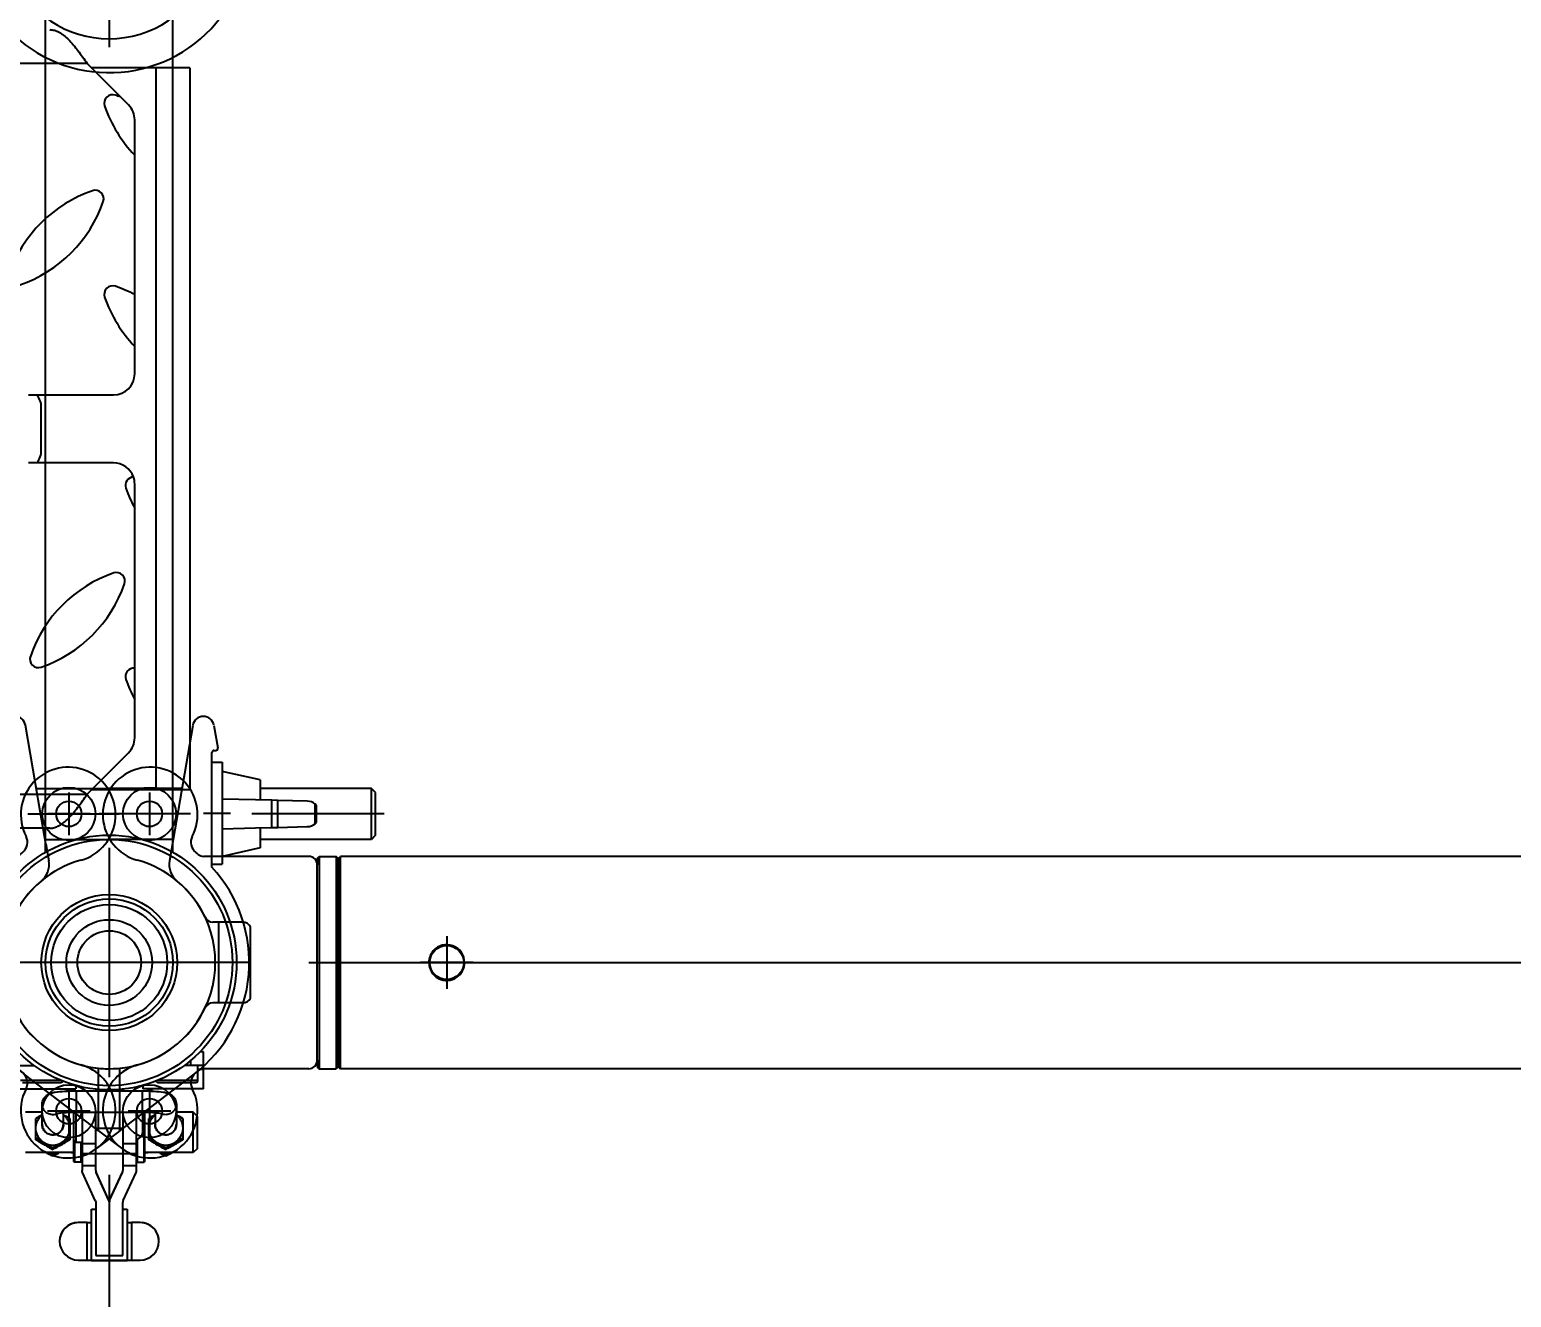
# Model space of a CAD drawing. Header units: millimetres. Extents: x -73584 to -37571, y -61249 to -50748.
# Drawn here: x -51553 to -51204, y -59839 to -59540.6 of the extents above; entities that cross this region are included whole.
import ezdxf

# ---------------------------------------------------------------- set-up
doc = ezdxf.new("R2010")
doc.units = ezdxf.units.MM
doc.header["$LTSCALE"] = 200
doc.header["$PDSIZE"] = -1
doc.linetypes.add('DOT_CENTER', pattern=[14, 12, -1, 0, -1])
doc.layers.add('1', color=7, linetype='Continuous')
doc.layers.add('DIM', color=3, linetype='Continuous')
doc.styles.add('TSSD_Dimension', font='tssdeng.shx', dxfattribs={"width": 0.7, "bigfont": 'hztxt.shx'})
doc.dimstyles.new('TSSD_20_20', dxfattribs={"dimtxt": 60, "dimasz": 20, "dimexe": 20, "dimexo": 50, "dimgap": 20, "dimtad": 1, "dimdec": 0, "dimzin": 0, "dimdsep": 46, "dimtxsty": 'TSSD_Dimension', "dimblk": 'ARCHTICK', "dimcen": 0, "dimdle": 20, "dimclrt": 7, "dimadec": 0, "dimazin": 0, "dimtfac": 1, "dimtdec": 0, "dimtix": 1, "dimtmove": 2, "dimatfit": 3, "dimfxl": 1, "dimtolj": 1, "dimtzin": 0, "dimarcsym": 0})

# ---------------------------------------------------------------- blocks, each defined once
blk = doc.blocks.new('_ArchTick')
at = {"color": 0, "linetype": 'ByBlock'}
blk.add_lwpolyline([(-0.707, -0.707, 0.5, 0.5, 0), (0.707, 0.707, 0.5, 0.5, 0)], format="xyseb", dxfattribs=at)
blk = doc.blocks.new('*D1129')
at = {"layer": 'Defpoints', "color": 0, "transparency": 16777216}
for p in [(-52534.28, -59760.19), (-51534.28, -59760.19), (-51534.28, -60106.39)]:
    blk.add_point(p, dxfattribs=at)
at = {"layer": 'DIM', "color": 0, "lineweight": -2, "transparency": 16777216}
for p, q in [((-52534.28, -59810.19), (-52534.28, -60126.39)), ((-51534.28, -59810.19), (-51534.28, -60126.39)), ((-52554.28, -60106.39), (-51514.28, -60106.39))]:
    blk.add_line(p, q, dxfattribs=at)
at = {"layer": 'DIM', "color": 0, "lineweight": -2, "transparency": 16777216, "xscale": 20, "yscale": 20, "zscale": 20, "rotation": 180}
blk.add_blockref('_ArchTick', (-52534.28, -60106.39), dxfattribs=at)
at = {"layer": 'DIM', "color": 0, "lineweight": -2, "transparency": 16777216, "xscale": 20, "yscale": 20, "zscale": 20}
blk.add_blockref('_ArchTick', (-51534.28, -60106.39), dxfattribs=at)
at = {"layer": 'DIM', "color": 7, "transparency": 16777216, "insert": (-52034.28, -60055.24), "char_height": 60, "attachment_point": 5, "style": 'TSSD_Dimension'}
blk.add_mtext('\\A1;1000 [3\'-3 1/4"]', dxfattribs=at)
blk = doc.blocks.new('*D1130')
at = {"layer": 'Defpoints', "color": 0, "transparency": 16777216}
for p in [(-51534.28, -59760.19), (-50534.28, -59760.19), (-50534.28, -60106.39)]:
    blk.add_point(p, dxfattribs=at)
at = {"layer": 'DIM', "color": 0, "lineweight": -2, "transparency": 16777216}
for p, q in [((-51534.28, -59810.19), (-51534.28, -60126.39)), ((-50534.28, -59810.19), (-50534.28, -60126.39)), ((-51554.28, -60106.39), (-50514.28, -60106.39))]:
    blk.add_line(p, q, dxfattribs=at)
at = {"layer": 'DIM', "color": 0, "lineweight": -2, "transparency": 16777216, "xscale": 20, "yscale": 20, "zscale": 20, "rotation": 180}
blk.add_blockref('_ArchTick', (-51534.28, -60106.39), dxfattribs=at)
at = {"layer": 'DIM', "color": 0, "lineweight": -2, "transparency": 16777216, "xscale": 20, "yscale": 20, "zscale": 20}
blk.add_blockref('_ArchTick', (-50534.28, -60106.39), dxfattribs=at)
at = {"layer": 'DIM', "color": 7, "transparency": 16777216, "insert": (-51034.28, -60055.24), "char_height": 60, "attachment_point": 5, "style": 'TSSD_Dimension'}
blk.add_mtext('\\A1;1000 [3\'-3 1/4"]', dxfattribs=at)
blk = doc.blocks.new('2203')
at = {"color": 7, "linetype": 'Continuous'}
for p, q in [((-55418.75, -57390.58), (-55418.75, -57192.34)), ((-55388.75, -57390.58), (-55388.75, -57192.34)), ((-55384.55, -57440.66), (-55384.55, -57439.39)), ((-55381.55, -57437.46), (-55382.33, -57437.46)), ((-55381.55, -57446.16), (-55381.55, -57437.46)), ((-55425.95, -57440.66), (-55421.47, -57440.66)), ((-55381.55, -57440.66), (-55386.04, -57440.66)), ((-55382.85, -57444.16), (-55382.85, -57440.66)), ((-55381.55, -57441.66), (-55382.85, -57441.66)), ((-55425.95, -57446.16), (-55411.65, -57446.16)), ((-55424.65, -57444.16), (-55415.03, -57444.16)), ((-55424.15, -57444.66), (-55415.15, -57444.66)), ((-55413.75, -57446.16), (-55413.75, -57446.71)), ((-55413.75, -57446.3), (-55413.34, -57446.7)), ((-55412.75, -57446.16), (-55412.75, -57446.67)), ((-55411.65, -57445.32), (-55411.65, -57446.16)), ((-55406.95, -57446.21), (-55406.95, -57446.66)), ((-55400.55, -57446.21), (-55400.55, -57446.66)), ((-55395.85, -57445.32), (-55395.85, -57446.16)), ((-55381.55, -57446.16), (-55395.85, -57446.16)), ((-55394.75, -57446.16), (-55394.75, -57446.67)), ((-55394.17, -57446.7), (-55393.75, -57446.3)), ((-55393.75, -57446.71), (-55393.75, -57446.16)), ((-55392.47, -57444.16), (-55382.85, -57444.16)), ((-55392.35, -57444.66), (-55383.35, -57444.66)), ((-55419.55, -57454.52), (-55419.55, -57449.8)), ((-55411.55, -57446.66), (-55411.55, -57451.66)), ((-55411.55, -57446.66), (-55395.95, -57446.66)), ((-55395.95, -57451.66), (-55395.95, -57446.66)), ((-55387.95, -57449.8), (-55387.95, -57454.52)), ((-55419.55, -57451.71), (-55423.5, -57451.71)), ((-55421.05, -57458.16), (-55421.05, -57453.19)), ((-55414.55, -57454.52), (-55414.55, -57451.77)), ((-55412.15, -57451.71), (-55413.57, -57451.71)), ((-55413.05, -57453.19), (-55413.05, -57458.16)), ((-55412.75, -57451.68), (-55412.75, -57451.71)), ((-55412.15, -57451.67), (-55412.15, -57463.26)), ((-55411.65, -57451.66), (-55411.65, -57458.71)), ((-55411.55, -57451.66), (-55395.95, -57451.66)), ((-55410.15, -57451.66), (-55410.15, -57465.45)), ((-55406.95, -57465.45), (-55406.95, -57451.66)), ((-55400.55, -57451.66), (-55400.55, -57465.45)), ((-55397.35, -57465.45), (-55397.35, -57451.66)), ((-55395.85, -57456.46), (-55395.85, -57451.66)), ((-55395.55, -57463.46), (-55395.55, -57451.66)), ((-55395.35, -57463.26), (-55395.35, -57451.67)), ((-55393.94, -57451.71), (-55395.35, -57451.71)), ((-55394.75, -57451.68), (-55394.75, -57451.71)), ((-55394.45, -57458.16), (-55394.45, -57453.19)), ((-55392.95, -57451.77), (-55392.95, -57454.52)), ((-55384, -57451.71), (-55387.95, -57451.71)), ((-55386.45, -57453.19), (-55386.45, -57458.16)), ((-55384, -57461.21), (-55384, -57451.71)), ((-55383, -57452.71), (-55384, -57451.71)), ((-55383, -57460.21), (-55383, -57452.71)), ((-55406.95, -57455.46), (-55400.55, -57455.46)), ((-55417.05, -57460.07), (-55417.05, -57460.45)), ((-55412.15, -57458.21), (-55411.65, -57458.71)), ((-55411.95, -57458.41), (-55411.95, -57463.46)), ((-55411.65, -57458.71), (-55410.15, -57458.71)), ((-55410.35, -57463.46), (-55410.35, -57458.71)), ((-55406.95, -57459.16), (-55410.15, -57459.16)), ((-55397.35, -57459.16), (-55400.55, -57459.16)), ((-55397.15, -57457.94), (-55397.15, -57463.46)), ((-55390.45, -57460.07), (-55390.45, -57460.45)), ((-55383, -57460.21), (-55384, -57461.21)), ((-55412.15, -57461.21), (-55423.5, -57461.21)), ((-55417.05, -57462.02), (-55417.05, -57461.64)), ((-55412.75, -57461.26), (-55412.81, -57461.21)), ((-55412.75, -57461.21), (-55412.75, -57461.26)), ((-55412.15, -57461.26), (-55412.75, -57461.26)), ((-55412.15, -57463.26), (-55411.95, -57463.46)), ((-55410.35, -57463.46), (-55411.95, -57463.46)), ((-55410.15, -57463.26), (-55410.35, -57463.46)), ((-55410.15, -57461.44), (-55406.95, -57461.44)), ((-55400.55, -57461.46), (-55406.95, -57461.46)), ((-55400.55, -57461.44), (-55397.35, -57461.44)), ((-55397.35, -57463.26), (-55397.15, -57463.46)), ((-55397.15, -57463.46), (-55395.55, -57463.46)), ((-55395.35, -57463.26), (-55395.55, -57463.46)), ((-55384, -57461.21), (-55395.35, -57461.21)), ((-55394.75, -57461.26), (-55395.35, -57461.26)), ((-55394.75, -57461.26), (-55394.7, -57461.21)), ((-55394.75, -57461.26), (-55394.75, -57461.21)), ((-55390.45, -57462.02), (-55390.45, -57461.64)), ((-55410.15, -57464.25), (-55406.95, -57464.25)), ((-55407.04, -57472.46), (-55410.06, -57465.87)), ((-55406.86, -57465.81), (-55406.86, -57465.87)), ((-55403.84, -57472.4), (-55406.86, -57465.81)), ((-55403.84, -57472.46), (-55406.86, -57465.87)), ((-55403.66, -57472.4), (-55400.64, -57465.81)), ((-55403.66, -57472.46), (-55400.64, -57465.87)), ((-55400.64, -57465.87), (-55400.64, -57465.81)), ((-55400.55, -57464.25), (-55397.35, -57464.25)), ((-55400.46, -57472.46), (-55397.44, -57465.87)), ((-55407.95, -57486.52), (-55407.95, -57474.48)), ((-55407.95, -57474.48), (-55406.95, -57474.48)), ((-55406.95, -57472.87), (-55406.95, -57485.43)), ((-55403.84, -57472.46), (-55403.84, -57472.4)), ((-55403.66, -57472.4), (-55403.66, -57472.46)), ((-55400.55, -57485.43), (-55400.55, -57472.87)), ((-55400.55, -57474.48), (-55399.55, -57474.48)), ((-55399.55, -57474.48), (-55399.55, -57486.52)), ((-55408.95, -57477.68), (-55411.04, -57477.68)), ((-55408.95, -57486.5), (-55408.95, -57477.68)), ((-55398.55, -57477.68), (-55398.55, -57486.5)), ((-55396.46, -57477.68), (-55398.55, -57477.68)), ((-55411.04, -57486.5), (-55408.95, -57486.5)), ((-55408.95, -57486.5), (-55407.99, -57486.5)), ((-55407.99, -57486.5), (-55407.95, -57486.5)), ((-55407.95, -57486.52), (-55407.95, -57486.58)), ((-55407.95, -57486.52), (-55399.55, -57486.52)), ((-55407.95, -57486.58), (-55399.55, -57486.58)), ((-55400.55, -57485.52), (-55406.95, -57485.52)), ((-55399.55, -57486.5), (-55399.52, -57486.5)), ((-55399.55, -57486.58), (-55399.55, -57486.52)), ((-55399.52, -57486.5), (-55398.55, -57486.5)), ((-55398.55, -57486.5), (-55396.46, -57486.5))]:
    blk.add_line(p, q, dxfattribs=at)
for radius in [30, 29, 16, 15, 13.66, 10.09, 7.49]:
    blk.add_circle((-55403.75, -57416.46), radius, dxfattribs=at)
for centre, radius, start, end in [((-55415.15, -57444.16), 0.5, 270, 342.8474), ((-55392.35, -57444.16), 0.5, 197.1521, 270), ((-55383.35, -57444.16), 0.5, 270, 360), ((-55374.44, -57529.29), 89.24, 120.3686, 121.4911), ((-55417.05, -57449.77), 2.51, 296.7762, 300.2735), ((-55456.4, -57523.83), 82.88, 58.4657, 59.6744), ((-55347.84, -57529.29), 89.24, 120.3686, 121.4911), ((-55390.46, -57449.77), 2.51, 239.6907, 243.0587), ((-55390.46, -57449.78), 2.5, 243.0595, 244.4324), ((-55429.8, -57523.83), 82.88, 58.4657, 59.6744), ((-55417.11, -57454.52), 2.45, 180.0001, 180.6793), ((-55417.11, -57454.58), 2.45, 179.3207, 179.9998), ((-55417, -57454.52), 2.45, 359.3207, 359.9998), ((-55417, -57454.58), 2.45, 0.0001, 0.6793), ((-55397.35, -57456.46), 1.5, 270, 360), ((-55390.51, -57454.52), 2.45, 180.0001, 180.6793), ((-55390.51, -57454.58), 2.45, 179.3207, 179.9998), ((-55390.4, -57454.52), 2.45, 359.3207, 359.9998), ((-55390.4, -57454.58), 2.45, 0.0001, 0.6793), ((-55417.05, -57455.4), 4.02, 240.1829, 270.0097), ((-55417.05, -57455.4), 4.02, 269.9902, 299.817), ((-55454.42, -57390.5), 79.31, 298.1077, 299.7587), ((-55375.69, -57527.74), 79.31, 118.1077, 119.7587), ((-55390.45, -57455.4), 4.02, 240.1829, 270.0097), ((-55390.45, -57455.4), 4.02, 269.9902, 299.817), ((-55427.82, -57390.5), 79.31, 298.1077, 299.7587), ((-55349.09, -57527.74), 79.31, 118.1077, 119.7587), ((-55382.19, -57396.53), 74.19, 240.6719, 241.2348), ((-55374.83, -57383.05), 89.55, 241.2542, 241.8656), ((-55469.03, -57546.54), 99.55, 58.5258, 59.0021), ((-55367.17, -57543.08), 95.51, 120.9879, 121.4843), ((-55457.48, -57386.38), 85.76, 298.1209, 298.7592), ((-55451.32, -57397.6), 72.96, 298.7576, 299.3301), ((-55355.59, -57396.53), 74.19, 240.6719, 241.2348), ((-55348.23, -57383.05), 89.55, 241.2542, 241.8656), ((-55442.43, -57546.54), 99.55, 58.5258, 59.0021), ((-55340.57, -57543.08), 95.51, 120.9879, 121.4843), ((-55430.88, -57386.38), 85.76, 298.1209, 298.7592), ((-55424.72, -57397.6), 72.96, 298.7576, 299.3301), ((-55404.75, -57472.82), 0.996, 359.9977, 24.6234), ((-55402.76, -57472.82), 0.996, 155.3767, 180.0022), ((-55411.04, -57482.09), 4.41, 90, 270), ((-55411.04, -57482.08), 4.41, 114.3758, 180), ((-55396.46, -57482.09), 4.41, 270, 90), ((-55396.46, -57482.08), 4.41, 359.9999, 65.6241)]:
    blk.add_arc(centre, radius, start, end, dxfattribs=at)
for centre, major_axis, ratio, start_param, end_param in [((-55405.95, -57465.39), (-1, 0), 0.999601, 0.058707, 0.428871), ((-55401.55, -57465.39), (-1, 0), 0.999601, 2.712907, 2.998171), ((-55411.04, -57481.97), (-4.41, 0), 0.972889, -1.570703, -1.145265), ((-55408.95, -57477.61), (-1, 0), 0.073553, 1.570797, 3.141593), ((-55398.55, -57477.61), (-1, 0), 0.073553, 0, 1.570797), ((-55396.46, -57481.97), (-4.41, 0), 0.972889, -1.996141, -1.570703)]:
    blk.add_ellipse(centre, major_axis=major_axis, ratio=ratio, start_param=start_param, end_param=end_param, dxfattribs=at)
for points, knots in [([(-55419.55, -57449.8), (-55419.55, -57449.34), (-55419.31, -57448.45), (-55418.42, -57447.56), (-55417.43, -57447.15), (-55416.08, -57446.87), (-55414.13, -57446.71), (-55412.47, -57446.66), (-55411.55, -57446.66)], [0, 0, 0, 0, 0.14298, 0.276781, 0.381979, 0.476654, 0.711015, 1, 1, 1, 1]), ([(-55415.92, -57452.01), (-55416.3, -57452.2), (-55417.16, -57452.39), (-55418.42, -57452.01), (-55419.33, -57451.07), (-55419.55, -57450.21), (-55419.55, -57449.8)], [0, 0, 0, 0, 0.250591, 0.501117, 0.750911, 1, 1, 1, 1]), ([(-55395.95, -57446.66), (-55395.04, -57446.66), (-55393.38, -57446.71), (-55391.42, -57446.87), (-55390.07, -57447.15), (-55389.08, -57447.56), (-55388.2, -57448.45), (-55387.95, -57449.34), (-55387.95, -57449.8)], [0, 0, 0, 0, 0.289044, 0.523414, 0.618114, 0.723319, 0.857054, 1, 1, 1, 1]), ([(-55387.95, -57449.8), (-55387.95, -57450.12), (-55388.08, -57450.77), (-55388.64, -57451.6), (-55389.47, -57452.15), (-55390.13, -57452.28), (-55390.45, -57452.28)], [0, 0, 0, 0, 0.249227, 0.498898, 0.749215, 1, 1, 1, 1]), ([(-55421.05, -57455.44), (-55421.05, -57455.15), (-55420.99, -57454.55), (-55420.69, -57453.71), (-55420.21, -57452.95), (-55419.79, -57452.53), (-55419.56, -57452.35)], [0, 0, 0, 0, 0.249644, 0.499445, 0.749541, 1, 1, 1, 1]), ([(-55415.95, -57451.96), (-55415.95, -57451.96), (-55415.97, -57451.96), (-55415.93, -57451.95), (-55415.88, -57451.94), (-55415.75, -57451.91), (-55415.49, -57451.87), (-55415.08, -57451.82), (-55414.51, -57451.76), (-55413.85, -57451.72), (-55413.12, -57451.69), (-55412.35, -57451.66), (-55411.82, -57451.66), (-55411.55, -57451.66)], [0, 0, 0, 0, 0.003887, 0.005249, 0.020999, 0.050456, 0.090664, 0.196257, 0.327896, 0.479196, 0.644869, 0.820114, 1, 1, 1, 1]), ([(-55414.55, -57452.35), (-55414.32, -57452.53), (-55413.89, -57452.95), (-55413.42, -57453.71), (-55413.12, -57454.55), (-55413.05, -57455.15), (-55413.05, -57455.44)], [0, 0, 0, 0, 0.250459, 0.500555, 0.750356, 1, 1, 1, 1]), ([(-55395.95, -57451.66), (-55395.47, -57451.66), (-55394.54, -57451.68), (-55393.27, -57451.74), (-55392.29, -57451.83), (-55391.75, -57451.91), (-55391.56, -57451.96)], [0, 0, 0, 0, 0.329795, 0.629821, 0.868583, 1, 1, 1, 1]), ([(-55394.45, -57455.44), (-55394.45, -57455.15), (-55394.39, -57454.55), (-55394.09, -57453.71), (-55393.61, -57452.95), (-55393.19, -57452.53), (-55392.96, -57452.35)], [0, 0, 0, 0, 0.249644, 0.499445, 0.749541, 1, 1, 1, 1]), ([(-55387.95, -57452.35), (-55387.72, -57452.53), (-55387.29, -57452.95), (-55386.82, -57453.71), (-55386.52, -57454.55), (-55386.45, -57455.15), (-55386.45, -57455.44)], [0, 0, 0, 0, 0.250459, 0.500555, 0.750356, 1, 1, 1, 1]), ([(-55419.05, -57458.89), (-55419.35, -57458.71), (-55419.91, -57458.29), (-55420.56, -57457.45), (-55420.96, -57456.49), (-55421.05, -57455.79), (-55421.05, -57455.44)], [0, 0, 0, 0, 0.250572, 0.500707, 0.750463, 1, 1, 1, 1]), ([(-55419.55, -57454.55), (-55419.55, -57454.87), (-55419.41, -57455.52), (-55418.85, -57456.33), (-55418.03, -57456.88), (-55417.05, -57457.07), (-55416.08, -57456.88), (-55415.25, -57456.33), (-55414.69, -57455.52), (-55414.56, -57454.87), (-55414.55, -57454.55)], [0, 0, 0, 0, 0.124625, 0.249458, 0.374612, 0.499994, 0.625375, 0.750533, 0.875371, 1, 1, 1, 1]), ([(-55414.55, -57454.58), (-55414.55, -57454.9), (-55414.68, -57455.56), (-55415.24, -57456.38), (-55416.07, -57456.93), (-55417.05, -57457.13), (-55418.03, -57456.93), (-55418.87, -57456.38), (-55419.42, -57455.56), (-55419.55, -57454.9), (-55419.55, -57454.58)], [0, 0, 0, 0, 0.124619, 0.249451, 0.374607, 0.499994, 0.62538, 0.750539, 0.875377, 1, 1, 1, 1]), ([(-55413.05, -57455.44), (-55413.05, -57455.79), (-55413.15, -57456.49), (-55413.55, -57457.45), (-55414.19, -57458.29), (-55414.75, -57458.71), (-55415.05, -57458.89)], [0, 0, 0, 0, 0.249537, 0.499293, 0.749428, 1, 1, 1, 1]), ([(-55392.45, -57458.89), (-55392.75, -57458.71), (-55393.31, -57458.29), (-55393.96, -57457.45), (-55394.36, -57456.49), (-55394.45, -57455.79), (-55394.45, -57455.44)], [0, 0, 0, 0, 0.250572, 0.500707, 0.750463, 1, 1, 1, 1]), ([(-55392.95, -57454.55), (-55392.95, -57454.87), (-55392.81, -57455.52), (-55392.25, -57456.33), (-55391.43, -57456.88), (-55390.45, -57457.07), (-55389.48, -57456.88), (-55388.65, -57456.33), (-55388.09, -57455.52), (-55387.96, -57454.87), (-55387.95, -57454.55)], [0, 0, 0, 0, 0.124625, 0.249458, 0.374612, 0.499994, 0.625375, 0.750533, 0.875371, 1, 1, 1, 1]), ([(-55387.95, -57454.58), (-55387.95, -57454.9), (-55388.08, -57455.56), (-55388.64, -57456.38), (-55389.47, -57456.93), (-55390.45, -57457.13), (-55391.43, -57456.93), (-55392.27, -57456.38), (-55392.82, -57455.56), (-55392.95, -57454.9), (-55392.95, -57454.58)], [0, 0, 0, 0, 0.124619, 0.249451, 0.374607, 0.499994, 0.62538, 0.750539, 0.875377, 1, 1, 1, 1]), ([(-55386.45, -57455.44), (-55386.45, -57455.79), (-55386.55, -57456.49), (-55386.95, -57457.45), (-55387.59, -57458.29), (-55388.15, -57458.71), (-55388.45, -57458.89)], [0, 0, 0, 0, 0.249537, 0.499293, 0.749428, 1, 1, 1, 1]), ([(-55419.05, -57458.89), (-55419.22, -57458.79), (-55419.88, -57458.41), (-55420.55, -57458.05), (-55421.05, -57457.78)], [0, 0, 0, 0, 0.25517, 1, 1, 1, 1]), ([(-55421.05, -57458.16), (-55420.89, -57458.26), (-55420.23, -57458.66), (-55419.56, -57459.06), (-55419.05, -57459.35)], [0, 0, 0, 0, 0.247129, 1, 1, 1, 1]), ([(-55417.05, -57460.07), (-55417.22, -57459.97), (-55417.88, -57459.57), (-55418.55, -57459.18), (-55419.05, -57458.89)], [0, 0, 0, 0, 0.247129, 1, 1, 1, 1]), ([(-55419.05, -57459.35), (-55418.88, -57459.44), (-55418.22, -57459.82), (-55417.55, -57460.19), (-55417.05, -57460.45)], [0, 0, 0, 0, 0.25517, 1, 1, 1, 1]), ([(-55415.05, -57458.89), (-55415.22, -57458.98), (-55415.89, -57459.37), (-55416.56, -57459.77), (-55417.05, -57460.07)], [0, 0, 0, 0, 0.251876, 1, 1, 1, 1]), ([(-55415.05, -57459.35), (-55414.88, -57459.25), (-55414.21, -57458.86), (-55413.55, -57458.46), (-55413.05, -57458.16)], [0, 0, 0, 0, 0.251876, 1, 1, 1, 1]), ([(-55392.45, -57458.89), (-55392.62, -57458.79), (-55393.28, -57458.41), (-55393.95, -57458.05), (-55394.45, -57457.78)], [0, 0, 0, 0, 0.25517, 1, 1, 1, 1]), ([(-55394.45, -57458.16), (-55394.29, -57458.26), (-55393.63, -57458.66), (-55392.96, -57459.06), (-55392.45, -57459.35)], [0, 0, 0, 0, 0.247129, 1, 1, 1, 1]), ([(-55390.45, -57460.07), (-55390.62, -57459.97), (-55391.28, -57459.57), (-55391.95, -57459.18), (-55392.45, -57458.89)], [0, 0, 0, 0, 0.247129, 1, 1, 1, 1]), ([(-55392.45, -57459.35), (-55392.28, -57459.44), (-55391.62, -57459.82), (-55390.95, -57460.19), (-55390.45, -57460.45)], [0, 0, 0, 0, 0.25517, 1, 1, 1, 1]), ([(-55388.45, -57458.89), (-55388.62, -57458.98), (-55389.29, -57459.37), (-55389.96, -57459.77), (-55390.45, -57460.07)], [0, 0, 0, 0, 0.251876, 1, 1, 1, 1]), ([(-55388.45, -57459.35), (-55388.28, -57459.25), (-55387.61, -57458.86), (-55386.95, -57458.46), (-55386.45, -57458.16)], [0, 0, 0, 0, 0.251876, 1, 1, 1, 1])]:
    blk.add_open_spline(points, degree=3, knots=knots, dxfattribs=at)
for points in [[(-55390.45, -57452.28), (-55390.82, -57452.28), (-55391.2, -57452.19), (-55391.54, -57452.03)], [(-55410.06, -57465.87), (-55410.12, -57465.74), (-55410.15, -57465.59), (-55410.15, -57465.45)], [(-55406.95, -57465.45), (-55406.95, -57465.59), (-55406.92, -57465.74), (-55406.86, -57465.87)], [(-55400.64, -57465.87), (-55400.58, -57465.74), (-55400.55, -57465.59), (-55400.55, -57465.45)], [(-55397.44, -57465.87), (-55397.38, -57465.74), (-55397.35, -57465.59), (-55397.35, -57465.45)], [(-55407.04, -57472.46), (-55406.98, -57472.59), (-55406.95, -57472.73), (-55406.95, -57472.87)], [(-55403.84, -57472.46), (-55403.78, -57472.59), (-55403.75, -57472.73), (-55403.75, -57472.87)], [(-55403.66, -57472.46), (-55403.72, -57472.59), (-55403.75, -57472.73), (-55403.75, -57472.87)], [(-55400.46, -57472.46), (-55400.52, -57472.59), (-55400.55, -57472.73), (-55400.55, -57472.87)]]:
    blk.add_open_spline(points, degree=3, dxfattribs=at)
blk = doc.blocks.new('23-D0551-A_SIDE-PLATE_STACKING_Absen__46', base_point=(552.5, -248.2))
at = {"color": 7, "linetype": 'Continuous'}
for p, q in [((580.5, -78.2), (565.3, -78.2)), ((588.5, -78.2), (580.5, -78.2)), ((588.5, -78.2), (588.5, -248.2)), ((553.5, -168.2), (553.5, -158.2)), ((580.5, -248.2), (565.3, -248.2)), ((588.5, -248.2), (580.5, -248.2))]:
    blk.add_line(p, q, dxfattribs=at)
at = {"color": 140, "linetype": 'Continuous'}
blk.add_line((580.5, -78.2), (580.5, -248.2), dxfattribs=at)
at = {"color": 7, "linetype": 'Continuous'}
for centre, start, end in [((548.5, -158.2), 0, 36.8699), ((548.5, -168.2), 323.1301, 0)]:
    blk.add_arc(centre, 5, start, end, dxfattribs=at)
blk = doc.blocks.new('23-D0550-A_PLATFORM-1m_STACKING_Absen__48', base_point=(-446.5, -257.2))
at = {"color": 7, "linetype": 'Continuous'}
for p, q in [((570.5, -171.2), (550.5, -171.2)), ((575.5, -181.9), (575.5, -176.2)), ((575.5, -219.52), (575.5, -181.9)), ((575.5, -226.9), (575.5, -219.52)), ((575.5, -235.93), (575.5, -226.9)), ((574.04, -239.46), (564.3, -249.2)), ((555.5, -257.2), (-426.5, -257.2))]:
    blk.add_line(p, q, dxfattribs=at)
at = {"color": 140, "linetype": 'Continuous'}
blk.add_line((-435.3, -249.2), (564.3, -249.2), dxfattribs=at)
at = {"color": 7, "linetype": 'Continuous'}
for centre, start, end in [((570.5, -176.2), 19.7526, 90), ((570.5, -176.2), 0, 19.7526), ((570.5, -235.93), 315, 0)]:
    blk.add_arc(centre, 5, start, end, dxfattribs=at)
at = {"color": 140, "linetype": 'Continuous'}
for centre, radius, start, end in [((575.31, -176.51), 2, 92.9178, 199.0108), ((603.36, -166.84), 31.67, 199.0108, 208.3976), ((580.86, -227.06), 31.67, 109.0108, 160.9892), ((571.19, -199.01), 2, 340.9892, 109.0108), ((543.14, -189.34), 31.67, 289.0108, 340.9892), ((552.81, -217.39), 2, 160.9892, 289.0108), ((575.31, -221.51), 2, 84.48, 199.0108), ((603.36, -211.84), 31.67, 199.0108, 208.3976)]:
    blk.add_arc(centre, radius, start, end, dxfattribs=at)
at = {"color": 7, "linetype": 'Continuous'}
blk.add_spline([(555.5, -257.2), (556.05, -257.16), (556.6, -257.05), (557.15, -256.86), (557.7, -256.59), (558.81, -255.85), (559.9, -254.86), (561, -253.64), (562.1, -252.26), (563.2, -250.76), (564.3, -249.2)], degree=3, dxfattribs=at)
blk = doc.blocks.new('23-D0550-A_PLATFORM-1m_STACKING_Absen_2__49', base_point=(-446.5, -163.2))
at = {"color": 140, "linetype": 'Continuous'}
blk.add_line((564.3, -77.2), (-435.3, -77.2), dxfattribs=at)
at = {"color": 7, "linetype": 'Continuous'}
for p, q in [((564.3, -77.2), (572.15, -85.05)), ((572.15, -85.05), (574.04, -86.94)), ((575.5, -98.76), (575.5, -90.47)), ((575.5, -131.59), (575.5, -98.76)), ((575.5, -143.76), (575.5, -131.59)), ((575.5, -150.2), (575.5, -143.76)), ((550.5, -155.2), (570.5, -155.2))]:
    blk.add_line(p, q, dxfattribs=at)
at = {"color": 140, "linetype": 'Continuous'}
for centre, radius, start, end in [((570.31, -86.51), 2, 70.9892, 199.0108), ((598.36, -76.84), 31.67, 199.0108, 223.7988), ((560.64, -114.56), 31.67, 68.6926, 70.9892), ((575.86, -137.06), 31.67, 109.0108, 160.9892), ((566.19, -109.01), 2, 340.9892, 109.0108), ((538.14, -99.34), 31.67, 289.0108, 340.9892), ((570.31, -131.51), 2, 70.9892, 199.0108), ((598.36, -121.84), 31.67, 199.0108, 223.7988), ((560.64, -159.56), 31.67, 62.0213, 70.9892)]:
    blk.add_arc(centre, radius, start, end, dxfattribs=at)
at = {"color": 7, "linetype": 'Continuous'}
for centre, start, end in [((570.5, -90.47), 0, 45), ((570.5, -150.2), 270, 0)]:
    blk.add_arc(centre, 5, start, end, dxfattribs=at)
blk.add_spline([(555.5, -69.2), (556.05, -69.24), (556.6, -69.35), (557.15, -69.54), (557.7, -69.81), (558.81, -70.55), (559.9, -71.54), (561, -72.76), (562.1, -74.14), (563.2, -75.64), (564.3, -77.2)], degree=3, dxfattribs=at)
blk = doc.blocks.new('23-A0300-A_WELDING-ASSEMBLY_PLATFORM-1m_STACKING_Absen__50', base_point=(-459.5, -257.2))
for name, p in [('23-D0550-A_PLATFORM-1m_STACKING_Absen_2__49', (-446.5, -163.2)), ('23-D0551-A_SIDE-PLATE_STACKING_Absen__46', (552.5, -248.2)), ('23-D0550-A_PLATFORM-1m_STACKING_Absen__48', (-446.5, -257.2))]:
    blk.add_blockref(name, p)
blk = doc.blocks.new('23-A0227-B_PLATFORM-1m_STACKING_Absen__51', base_point=(-459.5, -257.2))
blk.add_blockref('23-A0300-A_WELDING-ASSEMBLY_PLATFORM-1m_STACKING_Absen__50', (-459.5, -257.2))
blk = doc.blocks.new('23-D0285-B_SCREW-BASE-BAR_CLAMP_Absen-M2_9', base_point=(-97.25, -170.85))
at = {"color": 7, "linetype": 'Continuous'}
for p, q in [((-97.25, -169.78), (-97.25, -154.85)), ((-97.25, -170.85), (-97.25, -169.78))]:
    blk.add_line(p, q, dxfattribs=at)
blk = doc.blocks.new('HEX-BOLT_DIN-931_M12x30_A2-70_STAINLESS-STEEL', base_point=(-120.45, -172.35))
at = {"color": 7, "linetype": 'Continuous'}
for p, q in [((-120.45, -162.85), (-120.45, -153.35)), ((-114.75, -153.35), (-120.45, -153.35)), ((-112.95, -156.85), (-112.95, -154.48)), ((-112.95, -162.85), (-112.95, -156.85)), ((-112.95, -162.85), (-120.45, -162.85)), ((-120.45, -172.35), (-120.45, -162.85)), ((-112.95, -168.85), (-112.95, -162.85)), ((-112.95, -171.22), (-112.95, -168.85)), ((-114.75, -172.35), (-120.45, -172.35))]:
    blk.add_line(p, q, dxfattribs=at)
blk = doc.blocks.new('23-D0479-B_BASE-BAR_CLAMP_Absen-M2_9__19', base_point=(-97.25, -185.25))
at = {"color": 7, "linetype": 'Continuous'}
for p, q in [((-97.25, -154.85), (-97.25, -142.45)), ((-95.25, -140.45), (-66.75, -140.45)), ((-97.25, -169.78), (-97.25, -154.85)), ((-97.25, -170.85), (-97.25, -169.78)), ((-97.25, -183.25), (-97.25, -170.85)), ((-95.25, -185.25), (-66.75, -185.25))]:
    blk.add_line(p, q, dxfattribs=at)
at = {"color": 140, "linetype": 'Continuous'}
blk.add_line((-95.25, -140.45), (-95.25, -185.25), dxfattribs=at)
at = {"color": 7, "linetype": 'Continuous'}
for centre, start, end in [((-95.25, -142.45), 90, 180), ((-95.25, -183.25), 180, 270)]:
    blk.add_arc(centre, 2, start, end, dxfattribs=at)
at = {"layer": '1', "color": 1, "linetype": 'DOT_CENTER'}
blk.add_line((-97.25, -162.85), (-64.75, -162.85), dxfattribs=at)
blk = doc.blocks.new('23-B0031-A_CLAMP-Ø50-H-30_MAX-500KG_STEEL_Black__20', base_point=(-209, -208.85))
at = {"color": 7, "linetype": 'Continuous'}
for p, q in [((-170.92, -106.99), (-171.84, -112.32)), ((-160.46, -138.9), (-165.96, -106.99)), ((-171.34, -112.9), (-170.94, -112.9)), ((-170.44, -113.4), (-170.44, -115.65)), ((-181.84, -119.85), (-172.84, -117.85)), ((-172.84, -117.85), (-172.84, -115.65)), ((-170.44, -115.65), (-172.84, -115.65)), ((-172.84, -124.35), (-172.84, -117.85)), ((-170.44, -115.65), (-170.44, -139.65)), ((-209, -122.85), (-208, -121.85)), ((-208, -121.85), (-208, -127.85)), ((-208, -121.85), (-181.84, -121.85)), ((-181.84, -121.85), (-181.84, -119.85)), ((-181.84, -124.57), (-181.84, -121.85)), ((-163.4, -121.85), (-145.9, -121.85)), ((-209, -122.85), (-209, -132.85)), ((-186, -124.68), (-192.91, -124.85)), ((-184.54, -124.64), (-186, -124.68)), ((-172.84, -124.35), (-184.54, -124.64)), ((-172.84, -131.35), (-172.84, -124.35)), ((-208, -127.85), (-208, -133.85)), ((-195.04, -125.82), (-195.04, -129.88)), ((-192.91, -130.85), (-186, -131.02)), ((-186, -131.02), (-184.54, -131.06)), ((-184.54, -131.06), (-172.84, -131.35)), ((-181.84, -133.85), (-181.84, -131.12)), ((-172.84, -137.85), (-172.84, -131.35)), ((-209, -132.85), (-208, -133.85)), ((-208, -133.85), (-181.84, -133.85)), ((-181.84, -135.85), (-181.84, -133.85)), ((-181.84, -135.85), (-172.84, -137.85)), ((-161.33, -133.85), (-146.1, -133.85)), ((-172.84, -139.65), (-172.84, -137.85)), ((-99.25, -137.85), (-123.98, -137.85)), ((-170.44, -139.65), (-172.84, -139.65)), ((-170.44, -140.4), (-170.44, -139.65)), ((-97.25, -142.45), (-97.25, -139.85)), ((-97.25, -154.85), (-97.25, -142.45)), ((-120.45, -153.35), (-121.82, -153.35)), ((-114.75, -153.35), (-120.45, -153.35)), ((-112.95, -156.85), (-112.95, -154.48)), ((-112.95, -162.85), (-112.95, -156.85)), ((-97.25, -169.78), (-97.25, -154.85)), ((-112.95, -168.85), (-112.95, -162.85)), ((-112.95, -171.22), (-112.95, -168.85)), ((-97.25, -170.85), (-97.25, -169.78)), ((-97.25, -183.25), (-97.25, -170.85)), ((-120.45, -172.35), (-121.82, -172.35)), ((-114.75, -172.35), (-120.45, -172.35)), ((-97.25, -185.85), (-97.25, -183.25)), ((-148.75, -202.45), (-148.75, -187.72)), ((-99.25, -187.85), (-123.98, -187.85)), ((-148.75, -202.45), (-166.27, -189.08)), ((-148.75, -202.45), (-143.36, -206.56))]:
    blk.add_line(p, q, dxfattribs=at)
at = {"color": 140, "linetype": 'Continuous'}
for p, q in [((-194.75, -125.54), (-194.75, -130.16)), ((-186, -124.68), (-186, -131.02)), ((-184.54, -124.64), (-184.54, -131.06))]:
    blk.add_line(p, q, dxfattribs=at)
for centre in [(-136.75, -127.85), (-136.75, -197.85)]:
    blk.add_circle(centre, 6.25, dxfattribs=at)
at = {"color": 7, "linetype": 'Continuous'}
for centre in [(-136.75, -127.85), (-136.75, -197.85)]:
    blk.add_circle(centre, 3, dxfattribs=at)
for centre, radius, start, end in [((-168.44, -107.42), 2.52, 9.7728, 170.2272), ((-171.34, -112.4), 0.5, 170.2272, 270), ((-170.94, -113.4), 0.5, 0, 90), ((-136.59, -128.01), 11.16, 332.5738, 254.5095), ((-192.84, -127.85), 3, 129.6751, 137.3609), ((-192.84, -127.85), 3, 91.4294, 129.6751), ((-192.84, -127.85), 3, 222.6391, 230.3249), ((-192.84, -127.85), 3, 230.3249, 268.5706), ((-124.03, -134.53), 3, 152.5738, 231.8819), ((-165.39, -139.75), 5, 309.6363, 9.7728), ((-146.25, -162.85), 25, 25.2093, 74.5095), ((-146.25, -162.85), 33, 50.4823, 51.8819), ((-123.98, -135.85), 2, 230.4823, 270), ((-99.25, -139.85), 2, 0, 90), ((-146.25, -162.85), 33, 137.1352, 232.6567), ((-146.25, -162.85), 25, 129.6363, 264.2608), ((-121.82, -151.35), 2, 205.2093, 270), ((-114.75, -155.35), 2, 25.8419, 90), ((-146.25, -162.85), 25, 285.4905, 334.7907), ((-121.82, -174.35), 2, 90, 154.7907), ((-114.75, -170.35), 2, 270, 334.1581), ((-146.25, -162.85), 25, 264.2608, 285.4905), ((-136.59, -197.69), 11.16, 105.4905, 232.6567), ((-146.25, -162.85), 33, 308.1181, 309.5177), ((-123.98, -189.85), 2, 90, 129.5177), ((-99.25, -185.85), 2, 270, 0), ((-124.03, -191.17), 3, 128.1181, 207.4262), ((-136.59, -197.69), 11.16, 232.6567, 27.4262)]:
    blk.add_arc(centre, radius, start, end, dxfattribs=at)
at = {"layer": '1', "color": 1, "linetype": 'DOT_CENTER'}
for p, q in [((-136.75, -122.85), (-136.75, -132.85)), ((-211, -127.85), (-179.84, -127.85)), ((-168.44, -127.65), (-174.84, -127.65)), ((-165.4, -127.85), (-143.9, -127.85)), ((-131.75, -127.85), (-141.75, -127.85)), ((-146.25, -135.85), (-146.25, -189.85)), ((-119.25, -162.85), (-173.25, -162.85)), ((-136.75, -192.85), (-136.75, -202.85)), ((-131.75, -197.85), (-141.75, -197.85))]:
    blk.add_line(p, q, dxfattribs=at)
blk = doc.blocks.new('23-A0237-B_BASE-BAR_CLAMP_Absen-M2_9__21', base_point=(-209, -208.85))
for name, p in [('23-B0031-A_CLAMP-Ø50-H-30_MAX-500KG_STEEL_Black__20', (-209, -208.85)), ('23-D0479-B_BASE-BAR_CLAMP_Absen-M2_9__19', (-97.25, -185.25)), ('HEX-BOLT_DIN-931_M12x30_A2-70_STAINLESS-STEEL', (-120.45, -172.35)), ('23-D0285-B_SCREW-BASE-BAR_CLAMP_Absen-M2_9', (-97.25, -170.85))]:
    blk.add_blockref(name, p)
blk = doc.blocks.new('23-A0281-B_CLAMP_TILE-TUBE-Ø50_Absen-X5__24', base_point=(-209, -208.85))
blk.add_blockref('23-A0237-B_BASE-BAR_CLAMP_Absen-M2_9__21', (-209, -208.85))
blk = doc.blocks.new('DOWEL-PIN_DIN-7_Ø8h8x50_A4_STAINLESS-STEEL__26', base_point=(-38.35, -55.97))
at = {"color": 7, "linetype": 'Continuous'}
blk.add_circle((-34.35, -51.97), 4, dxfattribs=at)
at = {"layer": '1', "color": 1, "linetype": 'DOT_CENTER'}
for p, q in [((-34.35, -45.97), (-34.35, -57.97)), ((-28.35, -51.97), (-40.35, -51.97))]:
    blk.add_line(p, q, dxfattribs=at)
blk = doc.blocks.new('23-D0285-B_SCREW-BASE-BAR_CLAMP_Absen-M2_9_2__27', base_point=(-64.85, -60.47))
at = {"color": 7, "linetype": 'Continuous'}
for p, q in [((-64.85, -59.97), (-64.85, -43.97)), ((-64.35, -43.47), (-64.35, -60.47))]:
    blk.add_line(p, q, dxfattribs=at)
blk = doc.blocks.new('HEX-BOLT_DIN-931_M12x30_A2-70_STAINLESS-STEEL__28', base_point=(-88.05, -61.47))
at = {"color": 7, "linetype": 'Continuous'}
for p, q in [((-88.05, -51.97), (-88.05, -42.47)), ((-82.35, -42.47), (-88.05, -42.47)), ((-80.55, -45.97), (-80.55, -43.6)), ((-80.55, -51.97), (-80.55, -45.97)), ((-88.05, -61.47), (-88.05, -51.97)), ((-80.55, -51.97), (-88.05, -51.97)), ((-80.55, -57.97), (-80.55, -51.97)), ((-80.55, -60.35), (-80.55, -57.97)), ((-82.35, -61.47), (-88.05, -61.47))]:
    blk.add_line(p, q, dxfattribs=at)
blk = doc.blocks.new('23-B0031-A_CLAMP-Ø50-H-30_MAX-500KG_STEEL_Black_2__33', base_point=(46.65, -97.97))
at = {"color": 7, "linetype": 'Continuous'}
for p, q in [((115.36, 3.88), (110.73, -22.97)), ((120.32, 3.88), (121.24, -1.44)), ((119.84, -4.78), (119.84, -2.53)), ((120.34, -2.03), (120.75, -2.03)), ((119.84, -4.78), (122.24, -4.78)), ((119.84, -28.78), (119.84, -4.78)), ((122.24, -4.78), (122.24, -6.97)), ((131.24, -8.97), (122.24, -6.97)), ((122.24, -6.97), (122.24, -13.47)), ((131.24, -8.97), (131.24, -10.97)), ((112.8, -10.97), (95.3, -10.97)), ((130.1, -13.67), (122.24, -13.47)), ((122.24, -13.47), (122.24, -20.47)), ((133.95, -13.77), (130.1, -13.67)), ((131.24, -10.97), (131.24, -13.7)), ((157.4, -10.97), (131.24, -10.97)), ((135.4, -13.8), (133.95, -13.77)), ((142.31, -13.98), (135.4, -13.8)), ((158.4, -11.97), (157.4, -10.97)), ((157.4, -22.97), (157.4, -10.97)), ((158.4, -21.97), (158.4, -11.97)), ((144.45, -19.01), (144.45, -14.94)), ((122.24, -20.47), (130.1, -20.28)), ((122.24, -20.47), (122.24, -26.97)), ((130.1, -20.28), (133.95, -20.18)), ((131.24, -20.25), (131.24, -22.97)), ((133.95, -20.18), (135.4, -20.15)), ((135.4, -20.15), (142.31, -19.97)), ((110.73, -22.97), (95.5, -22.97)), ((110.73, -22.97), (109.86, -28.02)), ((131.24, -22.97), (131.24, -24.97)), ((157.4, -22.97), (131.24, -22.97)), ((158.4, -21.97), (157.4, -22.97)), ((48.65, -26.97), (73.38, -26.97)), ((131.24, -24.97), (122.24, -26.97)), ((122.24, -26.97), (122.24, -28.78)), ((46.65, -43.97), (46.65, -28.97)), ((119.84, -28.78), (122.24, -28.78)), ((119.84, -29.53), (119.84, -28.78)), ((46.65, -43.97), (46.65, -59.97)), ((62.35, -45.97), (62.35, -43.6)), ((64.15, -42.47), (69.85, -42.47)), ((69.85, -42.47), (71.22, -42.47)), ((62.35, -51.97), (62.35, -45.97)), ((62.35, -57.97), (62.35, -51.97)), ((62.35, -60.35), (62.35, -57.97)), ((46.65, -74.97), (46.65, -59.97)), ((64.15, -61.47), (69.85, -61.47)), ((69.85, -61.47), (71.22, -61.47)), ((48.65, -76.97), (73.38, -76.97)), ((98.15, -91.58), (98.15, -76.85)), ((98.15, -91.58), (115.67, -78.21)), ((98.15, -91.58), (92.76, -95.69))]:
    blk.add_line(p, q, dxfattribs=at)
at = {"color": 140, "linetype": 'Continuous'}
for p, q in [((133.95, -20.18), (133.95, -13.77)), ((135.4, -20.15), (135.4, -13.8)), ((144.15, -19.28), (144.15, -14.67))]:
    blk.add_line(p, q, dxfattribs=at)
for centre in [(86.15, -16.97), (86.15, -86.97)]:
    blk.add_circle(centre, 6.25, dxfattribs=at)
at = {"color": 7, "linetype": 'Continuous'}
for centre in [(86.15, -16.97), (86.15, -86.97)]:
    blk.add_circle(centre, 3, dxfattribs=at)
for centre, radius, start, end in [((117.84, 3.46), 2.52, 9.7728, 170.2272), ((120.34, -2.53), 0.5, 90, 180), ((120.75, -1.53), 0.5, 270, 9.7728), ((86, -17.13), 11.16, 285.4905, 207.4262), ((142.24, -16.97), 3, 50.3249, 88.5706), ((142.24, -16.97), 3, 42.6391, 50.3249), ((142.24, -16.97), 3, 271.4294, 309.6751), ((142.24, -16.97), 3, 309.6751, 317.3609), ((73.43, -23.65), 3, 308.1181, 27.4262), ((48.65, -28.97), 2, 90, 180), ((95.65, -51.97), 25, 105.4905, 154.7907), ((73.38, -24.97), 2, 270, 309.5177), ((95.65, -51.97), 33, 128.1181, 129.5177), ((114.79, -28.87), 5, 170.2272, 230.3637), ((95.65, -51.97), 33, 307.3433, 42.8648), ((95.65, -51.97), 25, 275.7392, 50.3637), ((71.22, -40.47), 2, 270, 334.7907), ((64.15, -44.47), 2, 90, 154.1581), ((64.15, -59.47), 2, 205.8419, 270), ((71.22, -63.47), 2, 25.2093, 90), ((95.65, -51.97), 25, 205.2093, 254.5095), ((48.65, -74.97), 2, 180, 270), ((86, -86.82), 11.16, 307.3433, 74.5095), ((95.65, -51.97), 25, 254.5095, 275.7392), ((73.38, -78.97), 2, 50.4823, 90), ((95.65, -51.97), 33, 230.4823, 231.8819), ((73.43, -80.3), 3, 332.5738, 51.8819), ((86, -86.82), 11.16, 152.5738, 307.3433)]:
    blk.add_arc(centre, radius, start, end, dxfattribs=at)
at = {"layer": '1', "color": 1, "linetype": 'DOT_CENTER'}
for p, q in [((86.15, -11.97), (86.15, -21.97)), ((91.15, -16.97), (81.15, -16.97)), ((114.8, -16.97), (93.3, -16.97)), ((117.84, -16.78), (124.24, -16.78)), ((160.4, -16.97), (129.24, -16.97)), ((95.65, -24.97), (95.65, -78.97)), ((122.65, -51.97), (68.65, -51.97)), ((86.15, -81.97), (86.15, -91.97)), ((91.15, -86.97), (81.15, -86.97))]:
    blk.add_line(p, q, dxfattribs=at)
blk = doc.blocks.new('23-B0031-A_CLAMP-Ø50-H-30_MAX-500KG_STEEL_Black__35', base_point=(-176.6, -97.97))
at = {"color": 7, "linetype": 'Continuous'}
for p, q in [((-138.52, 3.88), (-139.44, -1.44)), ((-130, -16.78), (-133.55, 3.88)), ((-138.94, -2.03), (-138.54, -2.03)), ((-138.04, -2.53), (-138.04, -4.78)), ((-149.44, -8.97), (-140.44, -6.97)), ((-138.04, -4.78), (-140.44, -4.78)), ((-140.44, -6.97), (-140.44, -4.78)), ((-140.44, -13.47), (-140.44, -6.97)), ((-138.04, -28.78), (-138.04, -4.78)), ((-149.44, -10.97), (-149.44, -8.97)), ((-176.6, -11.97), (-175.6, -10.97)), ((-176.6, -11.97), (-176.6, -21.97)), ((-175.6, -10.97), (-175.6, -16.97)), ((-175.6, -10.97), (-149.44, -10.97)), ((-153.6, -13.8), (-160.51, -13.98)), ((-152.14, -13.77), (-153.6, -13.8)), ((-140.44, -13.47), (-152.14, -13.77)), ((-149.44, -13.7), (-149.44, -10.97)), ((-140.44, -20.47), (-140.44, -13.47)), ((-130.99, -10.97), (-113.5, -10.97)), ((-175.6, -16.97), (-175.6, -22.97)), ((-162.64, -14.94), (-162.64, -19.01)), ((-128.75, -24.03), (-130, -16.78)), ((-160.51, -19.97), (-153.6, -20.15)), ((-153.6, -20.15), (-152.14, -20.18)), ((-152.14, -20.18), (-140.44, -20.47)), ((-149.44, -22.97), (-149.44, -20.25)), ((-140.44, -26.97), (-140.44, -20.47)), ((-176.6, -21.97), (-175.6, -22.97)), ((-175.6, -22.97), (-149.44, -22.97)), ((-149.44, -24.97), (-149.44, -22.97)), ((-128.93, -22.97), (-113.7, -22.97)), ((-128.75, -24.03), (-128.06, -28.02)), ((-149.44, -24.97), (-140.44, -26.97)), ((-140.44, -28.78), (-140.44, -26.97)), ((-66.85, -26.97), (-91.58, -26.97)), ((-138.04, -28.78), (-140.44, -28.78)), ((-138.04, -29.53), (-138.04, -28.78)), ((-64.85, -43.97), (-64.85, -28.97)), ((-88.05, -42.47), (-89.42, -42.47)), ((-82.35, -42.47), (-88.05, -42.47)), ((-80.55, -45.97), (-80.55, -43.6)), ((-64.85, -59.97), (-64.85, -43.97)), ((-80.55, -51.97), (-80.55, -45.97)), ((-80.55, -57.97), (-80.55, -51.97)), ((-80.55, -60.35), (-80.55, -57.97)), ((-88.05, -61.47), (-89.42, -61.47)), ((-82.35, -61.47), (-88.05, -61.47)), ((-64.85, -74.97), (-64.85, -59.97)), ((-116.35, -91.58), (-133.87, -78.21)), ((-116.35, -91.58), (-116.35, -76.85)), ((-66.85, -76.97), (-91.58, -76.97)), ((-116.35, -91.58), (-110.96, -95.69))]:
    blk.add_line(p, q, dxfattribs=at)
at = {"color": 140, "linetype": 'Continuous'}
for p, q in [((-153.6, -13.8), (-153.6, -20.15)), ((-152.14, -13.77), (-152.14, -20.18)), ((-162.35, -14.67), (-162.35, -19.28))]:
    blk.add_line(p, q, dxfattribs=at)
for centre in [(-104.35, -16.97), (-104.35, -86.97)]:
    blk.add_circle(centre, 6.25, dxfattribs=at)
at = {"color": 7, "linetype": 'Continuous'}
for centre in [(-104.35, -16.97), (-104.35, -86.97)]:
    blk.add_circle(centre, 3, dxfattribs=at)
for centre, radius, start, end in [((-136.04, 3.46), 2.52, 9.7728, 170.2272), ((-138.94, -1.53), 0.5, 170.2272, 270), ((-138.54, -2.53), 0.5, 360, 90), ((-104.19, -17.13), 11.16, 332.5738, 254.5095), ((-160.44, -16.97), 3, 129.6751, 137.3609), ((-160.44, -16.97), 3, 91.4294, 129.6751), ((-160.44, -16.97), 3, 222.6391, 230.3249), ((-160.44, -16.97), 3, 230.3249, 268.5706), ((-91.63, -23.65), 3, 152.5738, 231.8819), ((-113.85, -51.97), 25, 25.2093, 74.5095), ((-113.85, -51.97), 33, 50.4823, 51.8819), ((-91.58, -24.97), 2, 230.4823, 270), ((-66.85, -28.97), 2, 360, 90), ((-113.85, -51.97), 33, 137.1352, 232.6567), ((-132.99, -28.87), 5, 309.6363, 9.7728), ((-113.85, -51.97), 25, 129.6363, 264.2608), ((-89.42, -40.47), 2, 205.2093, 270), ((-82.35, -44.47), 2, 25.8419, 90), ((-113.85, -51.97), 25, 285.4905, 334.7907), ((-89.42, -63.47), 2, 90, 154.7907), ((-82.35, -59.47), 2, 270, 334.1581), ((-113.85, -51.97), 25, 264.2608, 285.4905), ((-104.19, -86.82), 11.16, 105.4905, 232.6567), ((-66.85, -74.97), 2, 270, 360), ((-91.63, -80.3), 3, 128.1181, 207.4262), ((-113.85, -51.97), 33, 308.1181, 309.5177), ((-91.58, -78.97), 2, 90, 129.5177), ((-104.19, -86.82), 11.16, 232.6567, 27.4262)]:
    blk.add_arc(centre, radius, start, end, dxfattribs=at)
at = {"layer": '1', "color": 1, "linetype": 'DOT_CENTER'}
for p, q in [((-104.35, -11.97), (-104.35, -21.97)), ((-178.6, -16.97), (-147.44, -16.97)), ((-136.04, -16.78), (-142.44, -16.78)), ((-132.99, -16.97), (-111.5, -16.97)), ((-99.35, -16.97), (-109.35, -16.97)), ((-113.85, -24.97), (-113.85, -78.97)), ((-86.85, -51.97), (-140.85, -51.97)), ((-104.35, -81.97), (-104.35, -91.97)), ((-99.35, -86.97), (-109.35, -86.97))]:
    blk.add_line(p, q, dxfattribs=at)
blk = doc.blocks.new('A$C71905C2D')
at = {"color": 7, "linetype": 'Continuous'}
for p, q in [((49, 24.5), (49.5, 25)), ((49, 24.5), (49, 23)), ((49.5, 25), (49.5, 8.5)), ((49.5, 25), (53.5, 25)), ((54, 24.5), (53.5, 25)), ((53.5, 25), (53.5, -25)), ((54, 24.5), (54.5, 25)), ((54, 20.95), (54, 24.5)), ((54, 20.95), (54, 24.5)), ((54.5, -25), (54.5, 25)), ((945.5, 25), (54.5, 25)), ((49, 8), (49, 23)), ((54, -20.95), (54, 20.95)), ((54, -20.95), (54, 20.95)), ((49, -8), (49, 8)), ((49.5, 8.5), (49.5, -8.5)), ((49, -23), (49, -8)), ((49.5, -8.5), (49.5, -25)), ((49, -23), (49, -24.5)), ((54, -24.5), (54, -20.95)), ((54, -24.5), (54, -20.95)), ((49, -24.5), (49.5, -25)), ((49.5, -25), (53.5, -25)), ((54, -24.5), (53.5, -25)), ((54, -24.5), (54.5, -25)), ((945.5, -25), (54.5, -25))]:
    blk.add_line(p, q, dxfattribs=at)
blk.add_circle((79.5, 0), 4, dxfattribs=at)
blk.add_circle((79.5, 0), 4, dxfattribs=at)
for start, end in [(0, 138.9375), (138.9375, 180), (138.9375, 180), (180, 304.6943), (304.6943, 0), (304.6943, 0)]:
    blk.add_arc((79.5, 0), 4.2, start, end, dxfattribs=at)
at = {"layer": '1', "color": 1, "linetype": 'DOT_CENTER'}
for p, q in [((79.5, 6.2), (79.5, -6.2)), ((47, 0), (957.75, 0)), ((85.7, 0), (73.3, 0))]:
    blk.add_line(p, q, dxfattribs=at)
for name, p in [('23-B0031-A_CLAMP-Ø50-H-30_MAX-500KG_STEEL_Black__35', (-62.75, -46)), ('23-B0031-A_CLAMP-Ø50-H-30_MAX-500KG_STEEL_Black_2__33', (951, -46)), ('HEX-BOLT_DIN-931_M12x30_A2-70_STAINLESS-STEEL__28', (25.8, -9.5)), ('23-D0285-B_SCREW-BASE-BAR_CLAMP_Absen-M2_9_2__27', (49, -8.5)), ('DOWEL-PIN_DIN-7_Ø8h8x50_A4_STAINLESS-STEEL__26', (75.5, -4))]:
    blk.add_blockref(name, p)

msp = doc.modelspace()

# ---------------------------------------------------------------- block references
at = {"rotation": 90}
msp.add_blockref('23-A0281-B_CLAMP_TILE-TUBE-Ø50_Absen-X5__24', (-51488.297, -59580.432), dxfattribs=at)
for name, p in [('23-A0227-B_PLATFORM-1m_STACKING_Absen__51', (-52563.278, -59728.55)), ('A$C71905C2D', (-52534.297, -59760.187)), ('A$C71905C2D', (-51534.297, -59760.184))]:
    msp.add_blockref(name, p)
at = {"layer": 'DIM', "color": 3}
msp.add_blockref('2203', (3869.475, -2343.727), dxfattribs=at)

# ---------------------------------------------------------------- dimensions: what is measured, and where the dimension line sits
at = {"layer": 'DIM'}
for base, p1, p2, picture, middle in [((-51534.278, -60106.391), (-52534.278, -59760.187), (-51534.278, -59760.187), '*D1129', (-52034.278, -60055.237)), ((-50534.278, -60106.391), (-51534.278, -59760.187), (-50534.278, -59760.187), '*D1130', (-51034.278, -60055.237))]:
    dim = msp.add_linear_dim(base=base, p1=p1, p2=p2, dimstyle='TSSD_20_20', dxfattribs=at)
    dim.commit()
    dim.dimension.update_dxf_attribs({"geometry": picture, "text_midpoint": middle})

doc.saveas('drawing.dxf')
